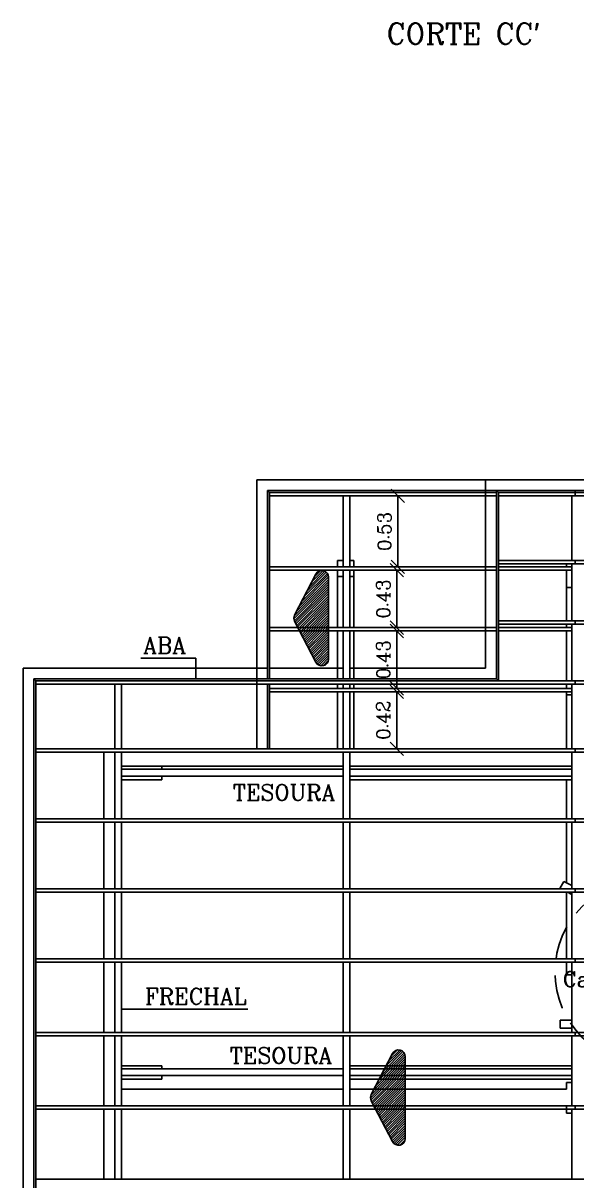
# Model space of a CAD drawing. Extents: x -36 to 60, y 199 to 483.
# Drawn here: x -19.18 to -15.07, y 205.33 to 213.94 of the extents above; entities that cross this region are included whole.
import ezdxf
from ezdxf.enums import TextEntityAlignment as Align

# ---------------------------------------------------------------- set-up
doc = ezdxf.new("R2010")
doc.units = 0
doc.header["$LTSCALE"] = 20
doc.linetypes.add('DASHED2', pattern=[0.375, 0.25, -0.125])
doc.layers.get('0').update_dxf_attribs({"linetype": 'CONTINUOUS'})
doc.layers.get('DEFPOINTS').update_dxf_attribs({"linetype": 'CONTINUOUS'})
for name, color, linetype in [('MADEIRAME', 244, 'CONTINUOUS'), ('PAREDE', 7, 'CONTINUOUS'), ('PISO', 244, 'CONTINUOUS'), ('TELHADO', 20, 'CONTINUOUS'), ('TEXTO', 1, 'CONTINUOUS'), ('VISTAL', 30, 'CONTINUOUS')]:
    doc.layers.add(name, color=color, linetype=linetype)
doc.styles.add('ROMANC', font='romanc')
doc.dimstyles.get("Standard").update_dxf_attribs({"dimscale": 0, "dimtxt": 0.1, "dimasz": 0.05, "dimexe": 0.1, "dimexo": 0.062, "dimgap": 0.05, "dimtad": 1, "dimtoh": 1, "dimzin": 0, "dimtxsty": 'ROMANC', "dimblk1": 'DOT', "dimblk2": 'DOT', "dimsah": 1, "dimcen": 0.09, "dimclrd": 202, "dimclre": 202, "dimclrt": 244, "dimazin": 3, "dimtfac": 1, "dimtofl": 0, "dimtmove": 0, "dimatfit": 3, "dimtolj": 1, "dimtzin": 0})

# ---------------------------------------------------------------- blocks, each defined once
blk = doc.blocks.new('*X7')
at = {"color": 0}
for p, q in [((192.3841, 127.7368), (192.5564, 127.9092)), ((192.4032, 127.7736), (192.5481, 127.9185)), ((192.4223, 127.8104), (192.5375, 127.9256)), ((192.4414, 127.8472), (192.5243, 127.9301)), ((192.4605, 127.884), (192.5067, 127.9302)), ((192.3073, 127.5717), (192.5651, 127.8295)), ((192.3094, 127.5915), (192.5651, 127.8472)), ((192.3268, 127.6265), (192.5651, 127.8648)), ((192.3459, 127.6633), (192.5651, 127.8825)), ((192.365, 127.7001), (192.5623, 127.8974)), ((192.3108, 127.5575), (192.5651, 127.8118)), ((192.3167, 127.5457), (192.5651, 127.7941)), ((192.3227, 127.5341), (192.5651, 127.7765)), ((192.3288, 127.5224), (192.5651, 127.7588)), ((192.3348, 127.5108), (192.5651, 127.7411)), ((192.3409, 127.4992), (192.5651, 127.7234)), ((192.3469, 127.4875), (192.5651, 127.7058)), ((192.3529, 127.4759), (192.5651, 127.6881)), ((192.3696, 127.4749), (192.5651, 127.6704)), ((192.3873, 127.4749), (192.5651, 127.6527)), ((192.4049, 127.4749), (192.5651, 127.635)), ((192.4226, 127.4749), (192.5651, 127.6174)), ((192.4403, 127.4749), (192.5651, 127.5997)), ((192.458, 127.4749), (192.5651, 127.582)), ((192.4756, 127.4749), (192.5651, 127.5643)), ((192.4933, 127.4749), (192.5651, 127.5467)), ((192.511, 127.4749), (192.5651, 127.529)), ((192.5287, 127.4749), (192.5651, 127.5113)), ((192.5464, 127.4749), (192.5651, 127.4936)), ((192.359, 127.4643), (192.3696, 127.4749)), ((192.365, 127.4526), (192.3873, 127.4749)), ((192.3711, 127.441), (192.3799, 127.4499)), ((192.3771, 127.4294), (192.3976, 127.4499)), ((192.3799, 127.4499), (192.4049, 127.4749)), ((192.3832, 127.4177), (192.4153, 127.4499)), ((192.3892, 127.4061), (192.433, 127.4499)), ((192.3952, 127.3945), (192.4506, 127.4499)), ((192.3976, 127.4499), (192.4226, 127.4749)), ((192.4013, 127.3828), (192.4683, 127.4499)), ((192.4073, 127.3712), (192.486, 127.4499)), ((192.4134, 127.3595), (192.5037, 127.4499)), ((192.4153, 127.4499), (192.4403, 127.4749)), ((192.4194, 127.3479), (192.5214, 127.4499)), ((192.4255, 127.3363), (192.539, 127.4499)), ((192.4315, 127.3246), (192.5567, 127.4499)), ((192.433, 127.4499), (192.458, 127.4749)), ((192.4375, 127.313), (192.5651, 127.4406)), ((192.4436, 127.3014), (192.5651, 127.4229)), ((192.4496, 127.2897), (192.5651, 127.4052)), ((192.4506, 127.4499), (192.4756, 127.4749)), ((192.4683, 127.4499), (192.4933, 127.4749)), ((192.486, 127.4499), (192.511, 127.4749)), ((192.5037, 127.4499), (192.5287, 127.4749)), ((192.5214, 127.4499), (192.5464, 127.4749)), ((192.539, 127.4499), (192.564, 127.4749)), ((192.5567, 127.4499), (192.5651, 127.4583)), ((192.564, 127.4749), (192.5651, 127.4759)), ((192.4557, 127.2781), (192.5651, 127.3876)), ((192.4617, 127.2665), (192.5651, 127.3699)), ((192.4678, 127.2548), (192.5651, 127.3522)), ((192.4741, 127.2435), (192.5651, 127.3345)), ((192.4824, 127.2341), (192.5651, 127.3168)), ((192.493, 127.2271), (192.5651, 127.2992)), ((192.5063, 127.2227), (192.5651, 127.2815)), ((192.5239, 127.2226), (192.5643, 127.263))]:
    blk.add_line(p, q, dxfattribs=at)
blk = doc.blocks.new('_OBLIQUE')
at = {"color": 0, "linetype": 'BYBLOCK'}
blk.add_line((-0.5, -0.5), (0.5, 0.5), dxfattribs=at)
blk = doc.blocks.new('*D109')
at = {"color": 30, "linetype": 'BYBLOCK'}
for p, q in [((-16.4558, 210.4254), (-16.2999, 210.4254)), ((-16.3999, 210.4254), (-16.3999, 209.8979)), ((-16.4558, 209.8979), (-16.2999, 209.8979))]:
    blk.add_line(p, q, dxfattribs=at)
at = {"layer": 'DEFPOINTS', "color": 0, "linetype": 'BYBLOCK'}
for p in [(-16.7558, 210.4254), (-16.7558, 209.8979), (-16.3999, 209.8979)]:
    blk.add_point(p, dxfattribs=at)
at = {"color": 30, "linetype": 'BYBLOCK', "xscale": 0.1, "yscale": 0.1, "zscale": 0.1}
for p, rotation in [((-16.3999, 210.4254), 90), ((-16.3999, 209.8979), 270)]:
    blk.add_blockref('_OBLIQUE', p, dxfattribs=dict(at, rotation=rotation))
at = {"color": 244, "linetype": 'BYBLOCK', "insert": (-16.4999, 210.1616), "char_height": 0.1, "attachment_point": 5, "rotation": 90, "style": 'ROMANC'}
blk.add_mtext('\\A1;0.53', dxfattribs=at)
blk = doc.blocks.new('*D110')
at = {"color": 30, "linetype": 'BYBLOCK'}
for p, q in [((-16.4558, 209.8729), (-16.3085, 209.8729)), ((-16.4085, 209.8729), (-16.4085, 209.4462)), ((-16.4558, 209.4462), (-16.3085, 209.4462))]:
    blk.add_line(p, q, dxfattribs=at)
at = {"layer": 'DEFPOINTS', "color": 0, "linetype": 'BYBLOCK'}
for p in [(-16.7558, 209.8729), (-16.7558, 209.4462), (-16.4085, 209.4462)]:
    blk.add_point(p, dxfattribs=at)
at = {"color": 30, "linetype": 'BYBLOCK', "xscale": 0.1, "yscale": 0.1, "zscale": 0.1}
for p, rotation in [((-16.4085, 209.8729), 90), ((-16.4085, 209.4462), 270)]:
    blk.add_blockref('_OBLIQUE', p, dxfattribs=dict(at, rotation=rotation))
at = {"color": 244, "linetype": 'BYBLOCK', "insert": (-16.5085, 209.6595), "char_height": 0.1, "attachment_point": 5, "rotation": 90, "style": 'ROMANC'}
blk.add_mtext('\\A1;0.43', dxfattribs=at)
blk = doc.blocks.new('*D111')
at = {"color": 30, "linetype": 'BYBLOCK'}
for p, q in [((-16.4558, 209.4212), (-16.3085, 209.4212)), ((-16.4085, 209.4212), (-16.4085, 208.9945)), ((-16.4558, 208.9945), (-16.3085, 208.9945))]:
    blk.add_line(p, q, dxfattribs=at)
at = {"layer": 'DEFPOINTS', "color": 0, "linetype": 'BYBLOCK'}
for p in [(-16.7558, 209.4212), (-16.7558, 208.9945), (-16.4085, 208.9945)]:
    blk.add_point(p, dxfattribs=at)
at = {"color": 30, "linetype": 'BYBLOCK', "xscale": 0.1, "yscale": 0.1, "zscale": 0.1}
for p, rotation in [((-16.4085, 209.4212), 90), ((-16.4085, 208.9945), 270)]:
    blk.add_blockref('_OBLIQUE', p, dxfattribs=dict(at, rotation=rotation))
at = {"color": 244, "linetype": 'BYBLOCK', "insert": (-16.5085, 209.2079), "char_height": 0.1, "attachment_point": 5, "rotation": 90, "style": 'ROMANC'}
blk.add_mtext('\\A1;0.43', dxfattribs=at)
blk = doc.blocks.new('*D112')
at = {"color": 30, "linetype": 'BYBLOCK'}
for p, q in [((-16.4558, 208.9695), (-16.3085, 208.9695)), ((-16.4085, 208.9695), (-16.4085, 208.5454)), ((-16.4558, 208.5454), (-16.3085, 208.5454))]:
    blk.add_line(p, q, dxfattribs=at)
at = {"layer": 'DEFPOINTS', "color": 0, "linetype": 'BYBLOCK'}
for p in [(-16.7558, 208.9695), (-16.7558, 208.5454), (-16.4085, 208.5454)]:
    blk.add_point(p, dxfattribs=at)
at = {"color": 30, "linetype": 'BYBLOCK', "xscale": 0.1, "yscale": 0.1, "zscale": 0.1}
for p, rotation in [((-16.4085, 208.9695), 90), ((-16.4085, 208.5454), 270)]:
    blk.add_blockref('_OBLIQUE', p, dxfattribs=dict(at, rotation=rotation))
at = {"color": 244, "linetype": 'BYBLOCK', "insert": (-16.5085, 208.7575), "char_height": 0.1, "attachment_point": 5, "rotation": 90, "style": 'ROMANC'}
blk.add_mtext('\\A1;0.42', dxfattribs=at)

msp = doc.modelspace()

# ---------------------------------------------------------------- linework, layer by layer
at = {"layer": 'MADEIRAME', "color": 30, "linetype": 'CONTINUOUS', "ltscale": 0.1}
for p, q in [((-17.4483, 210.5454), (-10.9833, 210.5454)), ((-17.4483, 210.5454), (-17.4483, 208.5454)), ((-19.1833, 209.1454), (-17.3683, 209.1454)), ((-19.1833, 199.8954), (-19.1833, 209.1454)), ((-17.3533, 209.1454), (-16.8058, 209.1454)), ((-16.7558, 209.1454), (-15.7483, 209.1454))]:
    msp.add_line(p, q, dxfattribs=at)
at = {"layer": 'MADEIRAME', "color": 30, "linetype": 'CONTINUOUS'}
msp.add_line((-15.7483, 210.5454), (-15.7483, 209.1454), dxfattribs=at)
at = {"layer": 'MADEIRAME', "color": 244, "linetype": 'CONTINUOUS', "ltscale": 0.1}
for p, q in [((-17.3683, 210.4654), (-11.0633, 210.4654)), ((-17.3683, 210.4654), (-17.3683, 209.0654)), ((-17.3533, 210.4504), (-15.6683, 210.4504)), ((-17.3533, 210.4504), (-17.3533, 209.0654)), ((-17.3533, 210.4254), (-15.6683, 210.4254)), ((-15.6533, 210.4504), (-11.0783, 210.4504)), ((-15.6533, 210.4254), (-11.0783, 210.4254)), ((-15.6533, 209.4729), (-11.0783, 209.4729)), ((-19.1033, 209.0654), (-15.6683, 209.0654)), ((-19.1033, 199.9754), (-19.1033, 209.0654)), ((-19.0883, 209.0504), (-11.0783, 209.0504)), ((-19.0883, 199.9904), (-19.0883, 209.0504)), ((-19.0883, 209.0254), (-11.0783, 209.0254)), ((-17.3683, 209.0254), (-17.3683, 208.5454)), ((-17.3533, 209.0254), (-17.3533, 208.5454))]:
    msp.add_line(p, q, dxfattribs=at)
at = {"layer": 'MADEIRAME', "color": 244, "linetype": 'CONTINUOUS'}
for p, q in [((-17.3533, 210.4504), (-17.3683, 210.4654)), ((-15.6683, 210.4654), (-15.6683, 209.0654)), ((-15.6533, 210.4504), (-15.6683, 210.4654)), ((-15.6533, 210.4504), (-15.6533, 209.0504)), ((-17.3533, 209.8979), (-15.6683, 209.8979)), ((-17.3533, 209.8729), (-15.6683, 209.8729)), ((-15.6533, 209.8979), (-15.1083, 209.8979)), ((-15.6533, 209.8729), (-15.1083, 209.8729)), ((-17.3533, 209.4462), (-15.6683, 209.4462)), ((-17.3533, 209.4212), (-15.6683, 209.4212)), ((-15.6533, 209.4462), (-15.1083, 209.4462)), ((-15.6533, 209.4212), (-15.1083, 209.4212)), ((-17.9019, 209.2188), (-17.9019, 209.0649)), ((-19.0883, 209.0504), (-19.1033, 209.0654)), ((-17.3533, 208.9945), (-15.1083, 208.9945)), ((-15.6533, 209.0504), (-15.6683, 209.0654)), ((-17.3533, 208.9695), (-15.1083, 208.9695)), ((-19.0883, 208.5454), (-11.0783, 208.5454)), ((-19.0883, 208.5204), (-11.0783, 208.5204)), ((-16.8058, 208.3928), (-18.4533, 208.3928)), ((-15.1083, 208.4154), (-16.7558, 208.4154)), ((-15.1083, 208.3928), (-16.7558, 208.3928)), ((-16.8058, 208.3428), (-18.4533, 208.3428)), ((-15.1083, 208.3428), (-16.7558, 208.3428)), ((-15.1083, 208.3154), (-16.7558, 208.3154)), ((-19.0883, 208.0247), (-11.0783, 208.0247)), ((-19.0883, 207.9997), (-11.0783, 207.9997)), ((-15.1678, 207.5595), (-15.1972, 207.5071)), ((-15.1083, 207.5297), (-15.1678, 207.5595)), ((-11.0783, 207.5035), (-19.0883, 207.5035)), ((-11.0783, 207.4785), (-19.0883, 207.4785)), ((-15.1901, 207.5035), (-15.1972, 207.5071)), ((-15.1083, 207.4625), (-15.1402, 207.4785)), ((-11.0783, 206.9829), (-19.0883, 206.9829)), ((-11.0783, 206.9579), (-19.0883, 206.9579)), ((-15.1957, 206.528), (-15.1957, 206.468)), ((-15.1083, 206.528), (-15.1957, 206.528)), ((-11.0783, 206.4371), (-19.0883, 206.4371)), ((-11.0783, 206.4121), (-19.0883, 206.4121)), ((-15.1083, 206.468), (-15.1957, 206.468)), ((-16.8058, 206.1654), (-18.4533, 206.1654)), ((-15.1083, 206.188), (-16.7558, 206.188)), ((-15.1083, 206.1654), (-16.7558, 206.1654)), ((-16.8058, 206.1154), (-18.4533, 206.1154)), ((-15.1083, 206.1154), (-16.7558, 206.1154)), ((-15.1083, 206.088), (-16.7558, 206.088)), ((-11.0783, 205.8913), (-19.0883, 205.8913)), ((-11.0783, 205.8663), (-19.0883, 205.8663)), ((-11.0783, 205.3455), (-19.0883, 205.3455))]:
    msp.add_line(p, q, dxfattribs=at)
at = {"layer": 'MADEIRAME'}
for p, q in [((-18.309, 209.2188), (-17.9019, 209.2188)), ((-18.4533, 206.6092), (-17.5157, 206.6092))]:
    msp.add_line(p, q, dxfattribs=at)
at = {"layer": 'MADEIRAME', "color": 244}
for p, q in [((-18.1533, 208.3904), (-18.1533, 208.4154)), ((-18.1533, 208.3154), (-18.1533, 208.3404)), ((-18.1533, 206.163), (-18.1533, 206.188)), ((-18.1533, 206.088), (-18.1533, 206.113))]:
    msp.add_line(p, q, dxfattribs=at)
for points in [[(-18.1533, 208.4154), (-18.4533, 208.4154)], [(-18.1533, 208.3154), (-18.4533, 208.3154)], [(-18.1533, 206.188), (-18.4533, 206.188)], [(-18.1533, 206.088), (-18.4533, 206.088)]]:
    msp.add_lwpolyline(points, dxfattribs=at)
at = {"layer": 'PAREDE', "color": 244, "linetype": 'CONTINUOUS'}
for p, q in [((-15.0833, 210.4254), (-15.0833, 210.4654)), ((-16.8058, 209.8979), (-16.8058, 210.4254)), ((-16.7558, 209.8979), (-16.7558, 210.4254)), ((-15.1083, 209.9454), (-15.1083, 210.4254)), ((-15.6533, 209.9454), (-11.0783, 209.9454)), ((-15.0833, 209.9204), (-15.0833, 209.9454)), ((-16.8058, 209.4462), (-16.8058, 209.8729)), ((-16.7558, 209.4462), (-16.7558, 209.8729)), ((-15.6533, 209.9204), (-11.0783, 209.9204)), ((-15.1083, 209.4979), (-15.1083, 209.9204)), ((-16.8058, 209.0654), (-16.8058, 209.4212)), ((-16.7558, 209.0654), (-16.7558, 209.4212)), ((-15.6533, 209.4979), (-11.0783, 209.4979)), ((-15.1083, 209.0504), (-15.1083, 209.4729)), ((-15.0833, 209.4729), (-15.0833, 209.4979)), ((-18.5033, 208.5454), (-18.5033, 209.0254)), ((-18.4533, 208.5454), (-18.4533, 209.0254)), ((-16.8058, 208.9945), (-16.8058, 209.0254)), ((-16.7558, 208.9945), (-16.7558, 209.0254)), ((-15.1083, 208.5454), (-15.1083, 209.0254)), ((-15.0833, 209.0254), (-15.0833, 209.0504)), ((-16.8058, 208.5454), (-16.8058, 208.9695)), ((-16.7558, 208.5454), (-16.7558, 208.9695)), ((-18.5033, 208.0247), (-18.5033, 208.5204)), ((-18.4533, 208.0247), (-18.4533, 208.5204)), ((-16.8058, 208.0247), (-16.8058, 208.5204)), ((-16.7558, 208.0247), (-16.7558, 208.5204)), ((-15.1083, 208.0247), (-15.1083, 208.5204)), ((-15.0833, 208.5204), (-15.0833, 208.5454)), ((-18.5033, 207.5035), (-18.5033, 207.9997)), ((-18.4533, 207.5035), (-18.4533, 207.9997)), ((-16.8058, 207.5035), (-16.8058, 207.9997)), ((-16.7558, 207.5035), (-16.7558, 207.9997)), ((-15.1083, 207.5035), (-15.1083, 207.9997)), ((-15.0833, 207.9997), (-15.0833, 208.0247)), ((-18.5033, 206.9829), (-18.5033, 207.4785)), ((-18.4533, 206.9829), (-18.4533, 207.4785)), ((-16.8058, 206.9829), (-16.8058, 207.4785)), ((-16.7558, 206.9829), (-16.7558, 207.4785)), ((-15.1083, 206.9829), (-15.1083, 207.4785)), ((-15.0833, 207.4785), (-15.0833, 207.5035)), ((-18.5033, 206.4371), (-18.5033, 206.9579)), ((-18.4533, 206.4371), (-18.4533, 206.9579)), ((-16.8058, 206.4371), (-16.8058, 206.9579)), ((-16.7558, 206.4371), (-16.7558, 206.9579)), ((-15.1083, 206.4371), (-15.1083, 206.9579)), ((-15.0833, 206.9579), (-15.0833, 206.9829)), ((-18.5033, 205.8913), (-18.5033, 206.4121)), ((-18.4533, 205.8913), (-18.4533, 206.4121)), ((-16.8058, 205.8913), (-16.8058, 206.4121)), ((-16.7558, 205.8913), (-16.7558, 206.4121)), ((-15.1083, 205.8913), (-15.1083, 206.4121)), ((-15.0833, 206.4121), (-15.0833, 206.4371)), ((-15.0833, 205.8663), (-15.0833, 205.8913)), ((-18.5033, 205.3455), (-18.5033, 205.8663)), ((-18.4533, 205.3455), (-18.4533, 205.8663)), ((-16.8058, 205.3455), (-16.8058, 205.8663)), ((-16.7558, 205.3455), (-16.7558, 205.8663)), ((-15.1083, 205.3455), (-15.1083, 205.8663))]:
    msp.add_line(p, q, dxfattribs=at)
at = {"layer": 'PAREDE', "color": 5, "linetype": 'CONTINUOUS'}
for p, q in [((-16.8483, 209.9454), (-16.8058, 209.9454)), ((-16.8483, 209.9454), (-16.8483, 209.8979)), ((-16.7558, 209.9454), (-16.7283, 209.9454)), ((-16.7283, 209.9454), (-16.7283, 209.8979)), ((-16.8483, 209.8729), (-16.8483, 209.4462)), ((-16.7283, 209.8729), (-16.7283, 209.4462)), ((-15.1483, 209.8979), (-15.1483, 209.9204)), ((-15.1483, 209.7454), (-15.1483, 209.8729)), ((-16.8058, 209.8254), (-16.8483, 209.8254)), ((-16.7283, 209.8254), (-16.7558, 209.8254)), ((-15.1483, 209.7454), (-15.1083, 209.7454)), ((-16.8483, 209.4212), (-16.8483, 209.0654)), ((-16.7283, 209.4212), (-16.7283, 209.0654)), ((-16.8483, 209.0254), (-16.8483, 208.9945)), ((-16.7283, 209.0254), (-16.7283, 208.9945)), ((-16.8483, 208.9695), (-16.8483, 208.5454)), ((-16.7283, 208.9695), (-16.7283, 208.5454)), ((-15.1483, 208.5454), (-15.1483, 208.9454)), ((-15.1483, 208.9454), (-15.1083, 208.9454)), ((-18.5833, 208.0247), (-18.5833, 208.5204)), ((-18.4533, 208.4154), (-16.8058, 208.4154)), ((-16.7558, 208.4154), (-15.1483, 208.4154)), ((-15.1483, 208.0247), (-15.1483, 208.3154)), ((-18.5833, 207.5035), (-18.5833, 207.9997)), ((-15.1483, 207.5497), (-15.1483, 207.9997)), ((-18.5833, 206.9829), (-18.5833, 207.4785)), ((-15.1483, 206.9829), (-15.1483, 207.4785)), ((-18.5833, 206.4371), (-18.5833, 206.9579)), ((-15.1483, 206.8654), (-15.1483, 206.9579)), ((-15.1483, 206.8654), (-15.1083, 206.8654)), ((-18.5833, 205.8913), (-18.5833, 206.4121)), ((-15.1483, 206.0154), (-15.1483, 206.0654)), ((-15.1483, 206.0654), (-15.1083, 206.0654)), ((-18.4533, 206.0154), (-16.8058, 206.0154)), ((-16.7558, 206.0154), (-15.1483, 206.0154)), ((-18.5833, 205.3455), (-18.5833, 205.8663)), ((-15.1483, 205.8354), (-15.1483, 205.8854)), ((-15.1483, 205.8354), (-15.1083, 205.8354))]:
    msp.add_line(p, q, dxfattribs=at)
at = {"layer": 'PISO', "color": 5, "linetype": 'CONTINUOUS'}
for p, q in [((-15.1483, 209.7454), (-15.1483, 209.4979)), ((-15.1483, 209.4729), (-15.1483, 209.4462)), ((-15.1483, 209.4212), (-15.1483, 209.0504)), ((-15.1483, 209.0254), (-15.1483, 208.9945)), ((-15.1483, 208.9695), (-15.1483, 208.9454))]:
    msp.add_line(p, q, dxfattribs=at)
at = {"layer": 'TELHADO', "color": 1, "linetype": 'CONTINUOUS', "ltscale": 0.3}
for p, q in [((-17.1669, 209.5395), (-17.0087, 209.8441)), ((-16.9145, 209.2119), (-16.9145, 209.8211)), ((-17.1669, 209.4935), (-17.0087, 209.1889)), ((-16.5979, 205.9751), (-16.4397, 206.2797)), ((-16.3455, 205.6475), (-16.3455, 206.2567)), ((-16.5979, 205.9291), (-16.4397, 205.6245))]:
    msp.add_line(p, q, dxfattribs=at)
for centre, start, end in [((-16.9644, 209.8211), 0, 152.55503), ((-17.1226, 209.5165), 152.55503, 207.44497), ((-16.9644, 209.2119), 207.44497, 0), ((-16.3954, 206.2567), 0, 152.55503), ((-16.5536, 205.9521), 152.55503, 207.44497), ((-16.3954, 205.6475), 207.44497, 0)]:
    msp.add_arc(centre, 0.0499, start, end, dxfattribs=at)
at = {"layer": 'VISTAL', "linetype": 'DASHED2', "ltscale": 0.05}
msp.add_circle((-14.548, 206.8867), 0.685, dxfattribs=at)

# ---------------------------------------------------------------- block references
at = {"layer": 'TELHADO', "color": 1}
for p in [(-209.4796, 81.9401), (-208.9106, 78.3757)]:
    msp.add_blockref('*X7', p, dxfattribs=at)

# ---------------------------------------------------------------- texts
at = {"layer": 'TEXTO', "color": 1, "ltscale": 0.3, "style": 'ROMANC'}
msp.add_text("CORTE CC'", height=0.156, dxfattribs=at).set_placement((-16.484, 213.7844))
at = {"layer": 'TEXTO', "linetype": 'CONTINUOUS', "style": 'ROMANC'}
for s, p in [('ABA', (-18.1327, 209.3142)), ('TESOURA', (-17.2456, 208.221)), ('FRECHAL', (-17.9028, 206.7048)), ('TESOURA', (-17.2688, 206.2647))]:
    msp.add_text(s, height=0.12, dxfattribs=at).set_placement(p, align=Align.MIDDLE)
at = {"layer": 'TEXTO', "color": 244, "ltscale": 0.3, "style": 'ROMANC'}
msp.add_text("Caixa d'água", height=0.114336, dxfattribs=at).set_placement((-15.1751, 206.7747))

# ---------------------------------------------------------------- dimensions: what is measured, and where the dimension line sits
at = {"layer": 'PISO', "color": 5, "linetype": 'CONTINUOUS'}
for base, p1, p2, picture, middle in [((-16.3999, 209.8979), (-16.7558, 210.4254), (-16.7558, 209.8979), '*D109', (-16.4999, 210.1616)), ((-16.4085, 209.4462), (-16.7558, 209.8729), (-16.7558, 209.4462), '*D110', (-16.5085, 209.6595)), ((-16.4085, 208.9945), (-16.7558, 209.4212), (-16.7558, 208.9945), '*D111', (-16.5085, 209.2079)), ((-16.4085, 208.5454), (-16.7558, 208.9695), (-16.7558, 208.5454), '*D112', (-16.5085, 208.7575))]:
    dim = msp.add_linear_dim(base=base, p1=p1, p2=p2, angle=90, dimstyle='STANDARD', override={"dimtxt": 0.1, "dimasz": 0.1, "dimexo": 0.3, "dimtoh": 0, "dimblk1": 'OBLIQUE', "dimblk2": 'OBLIQUE', "dimclrd": 30, "dimclre": 30, "dimclrt": 244}, dxfattribs=at)
    dim.commit()
    dim.dimension.update_dxf_attribs({"geometry": picture, "text_midpoint": middle})

doc.saveas('drawing.dxf')
